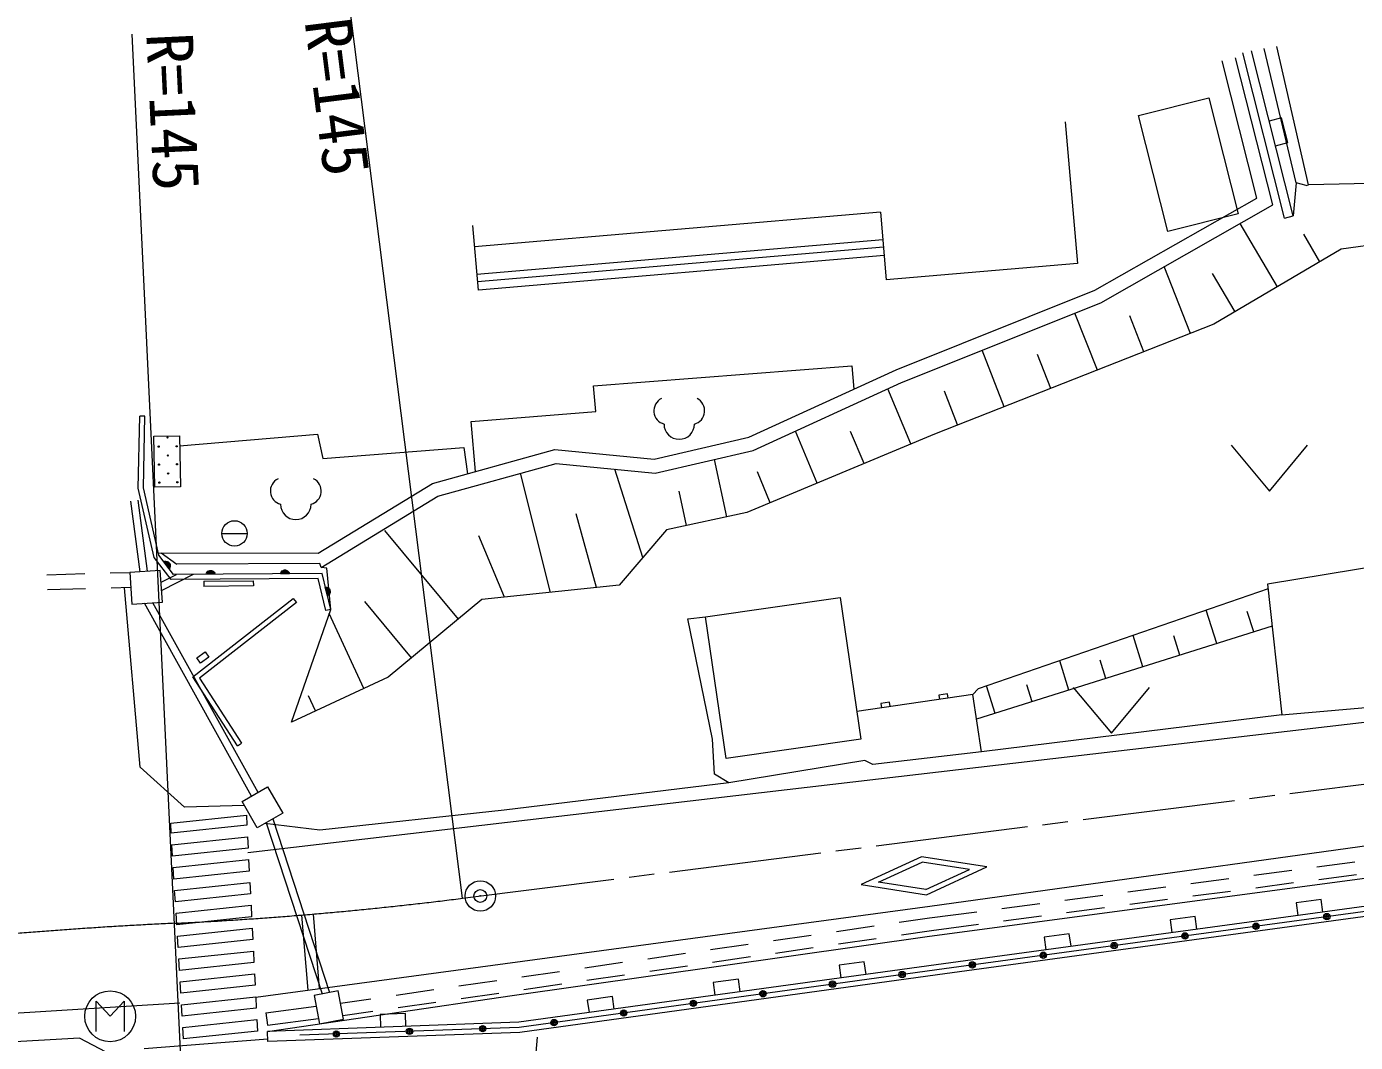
# Model space of a CAD drawing. Units: millimetres, scale not verified. Extents: x 40000 to 680000, y 20000 to 380000.
# Drawn here: x 251092 to 303364, y 301901 to 341847 of the extents above; entities that cross this region are included whole.
import ezdxf
from ezdxf.enums import TextEntityAlignment as Align

# ---------------------------------------------------------------- set-up
doc = ezdxf.new("R2010")
doc.units = ezdxf.units.MM
doc.header["$LTSCALE"] = 1000
doc.header["$PDMODE"] = 32
doc.header["$PDSIZE"] = 500
doc.linetypes.add('CHAIN', pattern=[18.5, 12, -1.5, 3.5, -1.5])
for name, color, linetype, lineweight in [('M-BGD', 7, 'Continuous', 13), ('M-BGD-EXST', 7, 'Continuous', 13), ('M-BMK', 2, 'Continuous', 13), ('M-BMK-SRVR', 3, 'Continuous', 13), ('M-STR-HTXT', 7, 'Continuous', 13), ('M-STR-STRC', 7, 'Continuous', 13)]:
    doc.layers.add(name, color=color, linetype=linetype, lineweight=lineweight)
doc.styles.add('ＭＳ ゴシック', font='')
doc.styles.get('ＭＳ ゴシック').set_extended_font_data('MS Gothic')

msp = doc.modelspace()

# ---------------------------------------------------------------- linework, layer by layer
at = {"layer": 'M-BGD'}
for p, q in [((300570, 334318), (298933, 340820)), ((300910, 334403), (299277, 340888)), ((301035, 335697), (299778, 340990)), ((301524, 335624), (300276, 341067)), ((299489, 335098), (298118, 340506)), ((300114, 334832), (298648, 340612)), ((294831, 338350), (297596, 339048)), ((297596, 339048), (298748, 334489)), ((295982, 333791), (294831, 338350)), ((300456, 338253), (299971, 338131)), ((300700, 337283), (300456, 338253)), ((291943, 338100), (292426, 332524)), ((300216, 337161), (300700, 337283)), ((301035, 335697), (300910, 334403)), ((301426, 335602), (301035, 335697)), ((301426, 335602), (301524, 335624)), ((307380, 335741), (301524, 335624)), ((293116, 331477), (299489, 335098)), ((284683, 334552), (268717, 333190)), ((284683, 334552), (284906, 331894)), ((293350, 330990), (300114, 334832)), ((315727, 334860), (302802, 333090)), ((268863, 331478), (268645, 334029)), ((298748, 334489), (295982, 333791)), ((300298, 331616), (298833, 334104)), ((300570, 334318), (300910, 334403)), ((301967, 332599), (301330, 333681)), ((284778, 333456), (268810, 332094)), ((284802, 333178), (268834, 331816)), ((302802, 333090), (297794, 330142)), ((284831, 332840), (268863, 331478)), ((292426, 332524), (284906, 331894)), ((296878, 329781), (295845, 332407)), ((298628, 330633), (297740, 332142)), ((285292, 328346), (293116, 331477)), ((285505, 327850), (293350, 330990)), ((293213, 328341), (292332, 330582)), ((295046, 329061), (294488, 330479)), ((297794, 330142), (286801, 325819)), ((289549, 326900), (288677, 329119)), ((291381, 327620), (290855, 328958)), ((273395, 327726), (283552, 328508)), ((279499, 325695), (285292, 328346)), ((283552, 328508), (283638, 327589)), ((279674, 325181), (285505, 327850)), ((273483, 326715), (273395, 327726)), ((285879, 325434), (284970, 327605)), ((287717, 326180), (287196, 327504)), ((268578, 326313), (273483, 326715)), ((255488, 323691), (255544, 326533)), ((255744, 326529), (255544, 326533)), ((255688, 323711), (255744, 326529)), ((268753, 324351), (268578, 326313)), ((256104, 325739), (257103, 325758)), ((256141, 323735), (256104, 325739)), ((257103, 325758), (257141, 323754)), ((257111, 325364), (262534, 325816)), ((262534, 325816), (262746, 324864)), ((275782, 324835), (279499, 325695)), ((286801, 325819), (279424, 322733)), ((282190, 323890), (281333, 325940)), ((284035, 324662), (283505, 325928)), ((262746, 324864), (268290, 325293)), ((267053, 323880), (271877, 325217)), ((268290, 325293), (268430, 324262)), ((271877, 325217), (275782, 324835)), ((275818, 324289), (279674, 325181)), ((298481, 325381), (299981, 323581)), ((299981, 323581), (301481, 325381)), ((267270, 323380), (271924, 324670)), ((271924, 324670), (275818, 324289)), ((278634, 322566), (278154, 324829)), ((271702, 319597), (270524, 324282)), ((275336, 320972), (274233, 324444)), ((280346, 323119), (279838, 324332)), ((256105, 320968), (255488, 323691)), ((256291, 321055), (255688, 323711)), ((257141, 323754), (256141, 323735)), ((262562, 321134), (267053, 323880)), ((277053, 322231), (276769, 323572)), ((255555, 320411), (255188, 323179)), ((255855, 320430), (255485, 323218)), ((262685, 320577), (267270, 323380)), ((273506, 319787), (272715, 322687)), ((279424, 322733), (276263, 322063)), ((268076, 318549), (265188, 322028)), ((276263, 322063), (274408, 319881)), ((258771, 321915), (259771, 321915)), ((269898, 319407), (268883, 321824)), ((256776, 320105), (256105, 320968)), ((256270, 321148), (262562, 321134)), ((256873, 320306), (256291, 321055)), ((256391, 321147), (256996, 320703)), ((256351, 320463), (255151, 320384)), ((256433, 319217), (256351, 320463)), ((256485, 320805), (256527, 320820)), ((256700, 320529), (256485, 320805)), ((256708, 320553), (256511, 320807)), ((256527, 320820), (256568, 320825)), ((256531, 320814), (256721, 320571)), ((256733, 320589), (256552, 320821)), ((256568, 320825), (256617, 320818)), ((256582, 320818), (256736, 320619)), ((256740, 320648), (256611, 320814)), ((256617, 320818), (256655, 320804)), ((256649, 320799), (256735, 320689)), ((256655, 320804), (256692, 320779)), ((256692, 320779), (256726, 320735)), ((256725, 320565), (256700, 320529)), ((256740, 320603), (256725, 320565)), ((256726, 320735), (256741, 320693)), ((256746, 320653), (256740, 320603)), ((256741, 320693), (256746, 320653)), ((262622, 320731), (256996, 320703)), ((258228, 320426), (258263, 320447)), ((258263, 320447), (258305, 320461)), ((258263, 320440), (258403, 320441)), ((258305, 320461), (258361, 320461)), ((258361, 320461), (258403, 320448)), ((258403, 320448), (258438, 320427)), ((261114, 320407), (261149, 320442)), ((261149, 320442), (261183, 320464)), ((261359, 320437), (261149, 320435)), ((261183, 320464), (261225, 320478)), ((261183, 320457), (261323, 320457)), ((261225, 320478), (261281, 320478)), ((261281, 320478), (261323, 320464)), ((261323, 320464), (261359, 320444)), ((261359, 320444), (261394, 320409)), ((262685, 320577), (262622, 320731)), ((262906, 320547), (262685, 320577)), ((263054, 318930), (262906, 320547)), ((305592, 320852), (299909, 319927)), ((251887, 320294), (253387, 320336)), ((254386, 320364), (255151, 320386)), ((255151, 320384), (255233, 319138)), ((256381, 319994), (256989, 320307)), ((256403, 319668), (257653, 320310)), ((262557, 320138), (256776, 320105)), ((262714, 320339), (256873, 320306)), ((258063, 320035), (260011, 320050)), ((258063, 320035), (258065, 319835)), ((258159, 320313), (258172, 320355)), ((258509, 320315), (258159, 320313)), ((258172, 320355), (258193, 320391)), ((258494, 320336), (258173, 320334)), ((258179, 320355), (258487, 320357)), ((258480, 320378), (258186, 320376)), ((258193, 320391), (258228, 320426)), ((258207, 320398), (258459, 320399)), ((258438, 320420), (258228, 320419)), ((258438, 320427), (258473, 320392)), ((258473, 320392), (258494, 320357)), ((258494, 320357), (258509, 320315)), ((260011, 320050), (260013, 319850)), ((261079, 320330), (261093, 320372)), ((261429, 320332), (261079, 320330)), ((261093, 320372), (261114, 320407)), ((261415, 320353), (261093, 320351)), ((261100, 320372), (261408, 320374)), ((261401, 320395), (261107, 320393)), ((261128, 320414), (261380, 320416)), ((261394, 320409), (261415, 320374)), ((261415, 320374), (261429, 320332)), ((262859, 318883), (262557, 320138)), ((263054, 318930), (262714, 320339)), ((299909, 319927), (300471, 314779)), ((253416, 319737), (251917, 319695)), ((255190, 319787), (254416, 319765)), ((255561, 312722), (254947, 319780)), ((260013, 319850), (258065, 319835)), ((262925, 319464), (262843, 319805)), ((262843, 319805), (262887, 319801)), ((262942, 319483), (262867, 319796)), ((262887, 319801), (262926, 319789)), ((262889, 319794), (262961, 319495)), ((262980, 319506), (262911, 319792)), ((262963, 319488), (262925, 319464)), ((262926, 319789), (262968, 319763)), ((262936, 319777), (262995, 319532)), ((263011, 319557), (262962, 319761)), ((262992, 319516), (262963, 319488)), ((262968, 319763), (262997, 319734)), ((262990, 319732), (263023, 319596)), ((263018, 319559), (262992, 319516)), ((262997, 319734), (263021, 319696)), ((263030, 319598), (263018, 319559)), ((263021, 319696), (263034, 319642)), ((263034, 319642), (263030, 319598)), ((274408, 319881), (268996, 319312)), ((277798, 318635), (283098, 319402)), ((283098, 319402), (283905, 313828)), ((299930, 319731), (288521, 315806)), ((255233, 319138), (256433, 319217)), ((259941, 311583), (255733, 319171)), ((260202, 311732), (256064, 319192)), ((257633, 316273), (261585, 319362)), ((261708, 319204), (257900, 316228)), ((261508, 314493), (263054, 318930)), ((261585, 319362), (261708, 319204)), ((263054, 318930), (262859, 318883)), ((266236, 317022), (264396, 319239)), ((268996, 319312), (265316, 316258)), ((297910, 317583), (297497, 318894)), ((264364, 315817), (262997, 318766)), ((277109, 318557), (277798, 318635)), ((278069, 313822), (277109, 318557)), ((278606, 313060), (277798, 318635)), ((299363, 318040), (299108, 318850)), ((300090, 318268), (288463, 314611)), ((295003, 316668), (294615, 317902)), ((296457, 317125), (296216, 317889)), ((257786, 317030), (258118, 317263)), ((257934, 316818), (257786, 317030)), ((258267, 317052), (257934, 316818)), ((258118, 317263), (258267, 317052)), ((292096, 315754), (291733, 316911)), ((293550, 316211), (293324, 316928)), ((259384, 313562), (257633, 316273)), ((265316, 316258), (261508, 314493)), ((257900, 316228), (259552, 313670)), ((288317, 315577), (288521, 315806)), ((289190, 314839), (288850, 315919)), ((290643, 315297), (290432, 315968)), ((292264, 315860), (293764, 314060)), ((293764, 314060), (295264, 315860)), ((262460, 314934), (262187, 315524)), ((288317, 315577), (283748, 314915)), ((285038, 315279), (284692, 315229)), ((284692, 315229), (284717, 315056)), ((285063, 315106), (285038, 315279)), ((287323, 315610), (286977, 315560)), ((286977, 315560), (287002, 315387)), ((287348, 315437), (287323, 315610)), ((288657, 313326), (288317, 315577)), ((300620, 314795), (306120, 315279)), ((300471, 314779), (288657, 313326)), ((300471, 314779), (300620, 314795)), ((259384, 313562), (259552, 313670)), ((278148, 312453), (278069, 313822)), ((283905, 313828), (278606, 313060)), ((288657, 313326), (284384, 312831)), ((257299, 311153), (255561, 312722)), ((284068, 312985), (278716, 312105)), ((284384, 312831), (284068, 312985)), ((278716, 312105), (269884, 311039)), ((278716, 312105), (278148, 312453)), ((259566, 311369), (260574, 311946)), ((260574, 311946), (261167, 310911)), ((259654, 311215), (257299, 311153)), ((260158, 310334), (259566, 311369)), ((269884, 311039), (262630, 310248)), ((261167, 310911), (260158, 310334)), ((262630, 310248), (260463, 310508)), ((260512, 310536), (262715, 303805)), ((260778, 310688), (263012, 303862)), ((301851, 308809), (303338, 309005)), ((286607, 306083), (306324, 308700)), ((299372, 308481), (300859, 308678)), ((301919, 308313), (303406, 308510)), ((294415, 307827), (295902, 308023)), ((296894, 308154), (298381, 308351)), ((299441, 307986), (300928, 308183)), ((306423, 307419), (286903, 304759)), ((289458, 307173), (290945, 307369)), ((291937, 307500), (293424, 307696)), ((294484, 307332), (295971, 307528)), ((296962, 307659), (298449, 307855)), ((302017, 307525), (301027, 307390)), ((301027, 307390), (301094, 306894)), ((302085, 307029), (302017, 307525)), ((262172, 303955), (261925, 306911)), ((262619, 304015), (262374, 306948)), ((286616, 306798), (288467, 307042)), ((306452, 307221), (286930, 304561)), ((289527, 306678), (291014, 306874)), ((292005, 307005), (293492, 307201)), ((297063, 306850), (296072, 306715)), ((297131, 306354), (297063, 306850)), ((282946, 306267), (284431, 306482)), ((285421, 306625), (286616, 306798)), ((286685, 306302), (288535, 306547)), ((296072, 306715), (296140, 306220)), ((270191, 303750), (286607, 306083)), ((280472, 305909), (281957, 306124)), ((283028, 305774), (284513, 305988)), ((285503, 306131), (286685, 306302)), ((292109, 306175), (291118, 306040)), ((291118, 306040), (291186, 305545)), ((292176, 305680), (292109, 306175)), ((275524, 305194), (277008, 305408)), ((277998, 305552), (279482, 305766)), ((278080, 305058), (279564, 305273)), ((280554, 305416), (282039, 305631)), ((286903, 304759), (270472, 302492)), ((273049, 304836), (274534, 305051)), ((275606, 304701), (277090, 304915)), ((284046, 305072), (283055, 304935)), ((283055, 304935), (283123, 304440)), ((284114, 304576), (284046, 305072)), ((268101, 304121), (269585, 304335)), ((286930, 304561), (270490, 302293)), ((270575, 304478), (272060, 304693)), ((273131, 304343), (274616, 304557)), ((279093, 304388), (278102, 304252)), ((278102, 304252), (278170, 303756)), ((279161, 303893), (279093, 304388)), ((260573, 302336), (270191, 303750)), ((263348, 303928), (262403, 303744)), ((262403, 303744), (262617, 302637)), ((263563, 302821), (263348, 303928)), ((265627, 303763), (267111, 303978)), ((268183, 303627), (269667, 303842)), ((270657, 303985), (272142, 304200)), ((274139, 303705), (273149, 303568)), ((274208, 303210), (274139, 303705)), ((260505, 303069), (262483, 303332)), ((263441, 303447), (264637, 303620)), ((265708, 303270), (267193, 303484)), ((273149, 303568), (273217, 303073)), ((260505, 303069), (260571, 302573)), ((260571, 302573), (262578, 302840)), ((262617, 302637), (263563, 302821)), ((263537, 302956), (264719, 303126)), ((265996, 303032), (264997, 302996)), ((264997, 302996), (265015, 302496)), ((266014, 302532), (265996, 303032)), ((260588, 301936), (260573, 302336)), ((270490, 302293), (260588, 301936)), ((270472, 302492), (261836, 302181)), ((253174, 302071), (249603, 301867)), ((254228, 301515), (253174, 302071)), ((260584, 302024), (255719, 301649)), ((270912, 298745), (271185, 302110))]:
    msp.add_line(p, q, dxfattribs=at)
msp.add_lwpolyline([(325547, 311492), (322605, 310124), (306395, 307616), (286876, 304958), (270455, 302692), (260573, 302336)], dxfattribs=at)
for centre, radius in [((256635, 325689), 25), ((256288, 325329), 25), ((256995, 325342), 25), ((256302, 324622), 25), ((256648, 324982), 25), ((257009, 324635), 25), ((256662, 324275), 25), ((256315, 323915), 25), ((257022, 323928), 25), ((259271, 321915), 500), ((302240, 306849), 125), ((302240, 306849), 75), ((302240, 306849), 25), ((299452, 306469), 125), ((299452, 306469), 75), ((299452, 306469), 25), ((293875, 305709), 125), ((296663, 306089), 125), ((296663, 306089), 75), ((296663, 306089), 25), ((291086, 305329), 125), ((291086, 305329), 75), ((291086, 305329), 25), ((293875, 305709), 75), ((293875, 305709), 25), ((288297, 304949), 125), ((288297, 304949), 75), ((288297, 304949), 25), ((282795, 304193), 125), ((282795, 304193), 75), ((285534, 304571), 125), ((285534, 304571), 75), ((285534, 304571), 25), ((280057, 303815), 125), ((280057, 303815), 75), ((280057, 303815), 25), ((282795, 304193), 25), ((274580, 303059), 125), ((277319, 303437), 125), ((277319, 303437), 75), ((277319, 303437), 25), ((271842, 302681), 125), ((271842, 302681), 75), ((271842, 302681), 25), ((274580, 303059), 75), ((274580, 303059), 25), ((263275, 302233), 125), ((263275, 302233), 75), ((263275, 302233), 25), ((266154, 302337), 125), ((266154, 302337), 75), ((266154, 302337), 25), ((269033, 302440), 125), ((269033, 302440), 75), ((269033, 302440), 25)]:
    msp.add_circle(centre, radius, dxfattribs=at)
for centre, radius, start, end in [((276302, 326737), 536, 116.087, 255.3342), ((277230, 326737), 536, 284.6658, 63.913), ((276766, 326218), 600, 180, 360), ((261218, 323579), 536, 116.087, 255.3342), ((262146, 323579), 536, 284.6658, 63.913), ((261682, 323061), 600, 180, 360)]:
    msp.add_arc(centre, radius, start, end, dxfattribs=at)
at = {"layer": 'M-BGD-EXST'}
for p, q in [((253831, 302329), (253831, 303529)), ((253831, 303529), (254381, 302929)), ((254381, 302929), (254931, 303529)), ((254931, 303529), (254931, 302329))]:
    msp.add_line(p, q, dxfattribs=at)
msp.add_circle((254381, 302929), 1000, dxfattribs=at)
at = {"layer": 'M-BMK'}
for p, q in [((300783, 311693), (306736, 312447)), ((299196, 311492), (300188, 311618)), ((292649, 310663), (298601, 311417)), ((291061, 310462), (292053, 310587)), ((284514, 309632), (290466, 310386)), ((282926, 309431), (283918, 309557)), ((276379, 308601), (282331, 309356)), ((274791, 308400), (275783, 308526)), ((268244, 307571), (274196, 308325))]:
    msp.add_line(p, q, dxfattribs=at)
at = {"layer": 'M-BMK', "linetype": 'CHAIN'}
for centre, radius, start, end in [((250019, 451421), 145000, 272.72578, 277.22035), ((265475, 126789), 180000, 92.72578, 99.93633)]:
    msp.add_arc(centre, radius, start, end, dxfattribs=at)
at = {"layer": 'M-BMK-SRVR'}
msp.add_circle((268941, 307659), 600, dxfattribs=at)
msp.add_point((268941, 307659), dxfattribs=at)
at = {"layer": 'M-STR-HTXT'}
for p, q in [((268244, 307571), (263845, 342293)), ((258579, 271625), (255250, 341545))]:
    msp.add_line(p, q, dxfattribs=at)
at = {"layer": 'M-STR-STRC'}
for p, q in [((256760, 310520), (259738, 310838)), ((256784, 310123), (256760, 310520)), ((259738, 310838), (259759, 310438)), ((259759, 310438), (256784, 310123)), ((256810, 309674), (259782, 309988)), ((259782, 309988), (259805, 309539)), ((256837, 309225), (256810, 309674)), ((259805, 309539), (256837, 309225)), ((256864, 308775), (259828, 309089)), ((259828, 309089), (259851, 308640)), ((286289, 309196), (283917, 308105)), ((284607, 308202), (286318, 308989)), ((288869, 308801), (286289, 309196)), ((288179, 308704), (286318, 308989)), ((256890, 308326), (256864, 308775)), ((259851, 308640), (256890, 308326)), ((286468, 307917), (288179, 308704)), ((286497, 307710), (288869, 308801)), ((256917, 307877), (259874, 308191)), ((259874, 308191), (259897, 307741)), ((283917, 308105), (286497, 307710)), ((286468, 307917), (284607, 308202)), ((256944, 307428), (256917, 307877)), ((259897, 307741), (256944, 307428)), ((256970, 306979), (259920, 307292)), ((256997, 306529), (256970, 306979)), ((259943, 306842), (256997, 306529)), ((259920, 307292), (259943, 306842)), ((257024, 306080), (259966, 306393)), ((259966, 306393), (259989, 305943)), ((257050, 305631), (257024, 306080)), ((259989, 305943), (257050, 305631)), ((257077, 305182), (260012, 305494)), ((260012, 305494), (260035, 305045)), ((257104, 304733), (257077, 305182)), ((260035, 305045), (257104, 304733)), ((257130, 304283), (260058, 304595)), ((257157, 303834), (257130, 304283)), ((260058, 304595), (260081, 304146)), ((260081, 304146), (257157, 303834)), ((257124, 303439), (248554, 302919)), ((257184, 303385), (260104, 303696)), ((257210, 302936), (257184, 303385)), ((260127, 303247), (257210, 302936)), ((260104, 303696), (260127, 303247)), ((257237, 302486), (260150, 302798)), ((260150, 302798), (260173, 302348)), ((257264, 302037), (257237, 302486)), ((260173, 302348), (257264, 302037))]:
    msp.add_line(p, q, dxfattribs=at)
for points in [[(363170, 330148), (362620, 329162), (361564, 327741), (360323, 326683), (358535, 325688), (357451, 325275), (356440, 325021), (353039, 324510), (349423, 323793), (346734, 323121), (339920, 320950), (336905, 320035), (333741, 319188), (328340, 317811), (325347, 317154), (322734, 316772), (304612, 314591), (284607, 312247), (259800, 309361)], [(260112, 303676), (286619, 307262), (325372, 312635), (335703, 314081), (340008, 314819), (344319, 315773), (350155, 317362), (355000, 318682), (356674, 318994), (361527, 319609), (367268, 320339), (371475, 320712), (375383, 320920), (379641, 320924), (384536, 320696), (389428, 320333), (394339, 319808), (399736, 319003), (404064, 318274), (408873, 317284), (413079, 316217), (417261, 315111), (421276, 313866)]]:
    msp.add_lwpolyline(points, dxfattribs=at)

# ---------------------------------------------------------------- texts
at = {"layer": 'M-STR-HTXT', "style": 'ＭＳ ゴシック'}
msp.add_text('R=145', height=1833, rotation=277.22, dxfattribs=at).set_placement((263845, 342293), align=Align.TOP_LEFT)
msp.add_text('R=145', height=1833, rotation=272.726, dxfattribs=at).set_placement((255250, 341545), align=Align.BOTTOM_LEFT)

doc.saveas('drawing.dxf')
